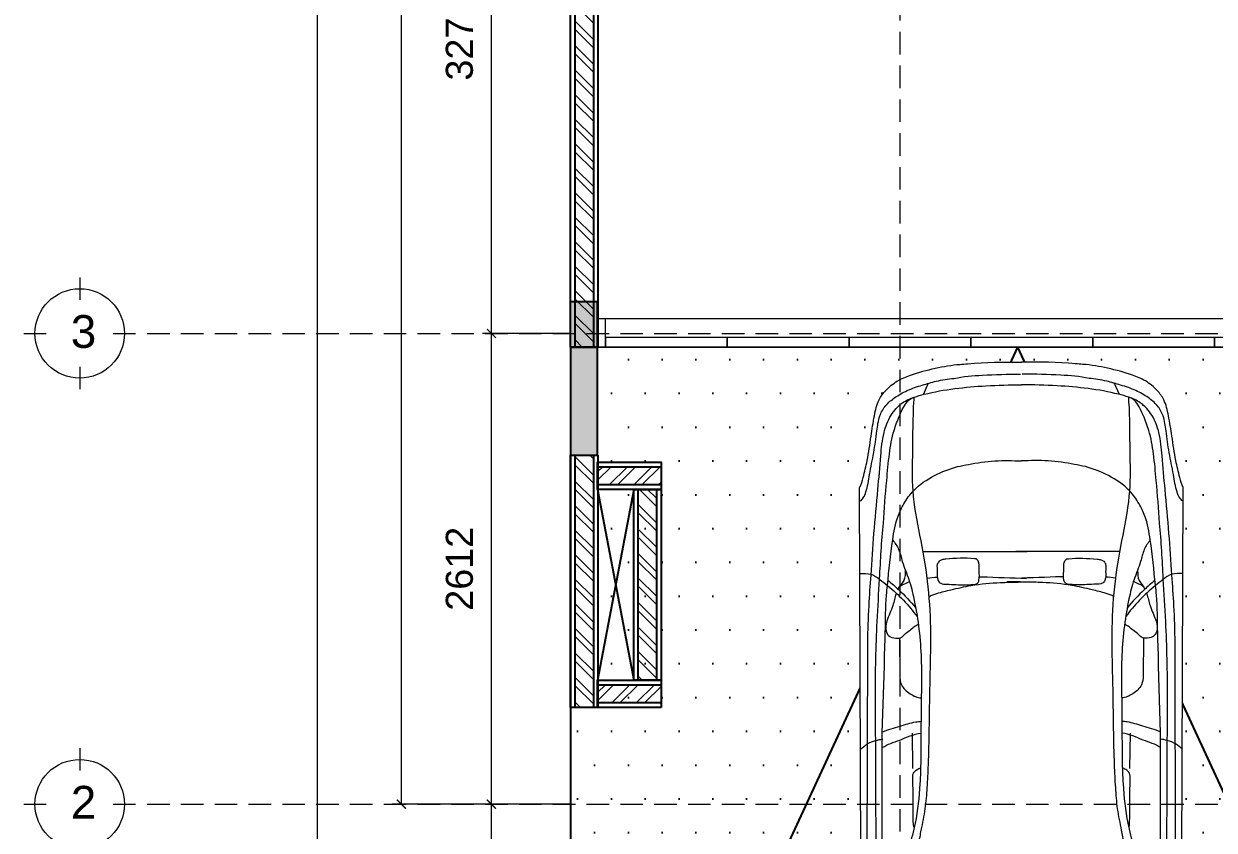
# Model space of a CAD drawing. Header units: millimetres. Extents: x 17 to 218440, y 21 to 53693.
# Drawn here: x 24461 to 31063, y 10115 to 14590 of the extents above; entities that cross this region are included whole.
import ezdxf

# ---------------------------------------------------------------- set-up
doc = ezdxf.new("R2010")
doc.units = ezdxf.units.MM
doc.header["$MEASUREMENT"] = 0
doc.set_wipeout_variables(frame=1)
doc.linetypes.add('HIDDEN2', pattern=[0.1875, 0.125, -0.0625])
doc.linetypes.add('SLD-Solid', pattern=[0])
for name, color, linetype, lineweight in [('09-Arsiran', 8, 'Continuous', 5), ('8', 8, 'Continuous', 5), ('AS', 8, 'HIDDEN2', 5), ('DOOR OPENING', 4, 'SLD-Solid', 5), ('FURNITURE', 25, 'Continuous', 5), ('HATCH', 8, 'Continuous', 5)]:
    doc.layers.add(name, color=color, linetype=linetype, lineweight=lineweight)
for name, color, linetype in [('tampak', 7, 'Continuous'), ('WALL', 255, 'Continuous'), ('XR-LANTAI GARASI$0$A-FUR', 15, 'Continuous')]:
    doc.layers.add(name, color=color, linetype=linetype)
doc.styles.get("Standard").update_dxf_attribs({"font": 'arial.ttf'})
doc.dimstyles.new('DIM100', dxfattribs={"dimscale": 0, "dimtxt": 150, "dimasz": 50, "dimexe": 50, "dimexo": 0, "dimgap": 100, "dimtad": 1, "dimtoh": 1, "dimdec": 0, "dimdsep": 46, "dimtxsty": 'Standard', "dimblk": 'ARCHTICK', "dimcen": 1, "dimclrd": 1, "dimclre": 1, "dimadec": 0, "dimazin": 0, "dimtfac": 250, "dimtdec": 0, "dimtix": 1, "dimtmove": 0, "dimatfit": 3, "dimldrblk": 'DOT', "dimfxl": 150, "dimtolj": 1, "dimtzin": 0, "dimlwd": 5, "dimlwe": 5, "dimarcsym": 0})

# ---------------------------------------------------------------- blocks, each defined once
blk = doc.blocks.new('*U25')
at = {"layer": 'HATCH'}
h = blk.add_hatch(dxfattribs=at)
h.set_pattern_fill('ANSI32', color=0, scale=10)
h.set_pattern_definition([(45, (-19447.01, -10567.46), (-67.3519, 67.3519), []), (45, (-19402.11, -10567.46), (-67.3519, 67.3519), [])])
h.paths.add_polyline_path([(-2788.2, 50), (-2788.2, -50), (-1401.7, -50), (-1401.7, 50)])
at = {"layer": 'WALL', "color": 0}
for points in [[(-2788.2, 75), (-1401.7, 75), (-1401.7, -75), (-2788.2, -75)], [(-2788.2, 50), (-1401.7, 50), (-1401.7, -50), (-2788.2, -50)]]:
    blk.add_lwpolyline(points, close=True, dxfattribs=at)
blk = doc.blocks.new('*U28')
at = {"layer": 'HATCH'}
h = blk.add_hatch(dxfattribs=at)
h.set_pattern_fill('ANSI32', color=0, scale=10)
h.set_pattern_definition([(45, (-19011.87, -10567.46), (-67.3519, 67.3519), []), (45, (-18966.96, -10567.46), (-67.3519, 67.3519), [])])
h.paths.add_polyline_path([(-3382.4, 50), (-3382.4, -50), (-372.3, -50), (-372.3, 50)])
at = {"layer": 'WALL', "color": 0}
for points in [[(-3382.4, 75), (-372.3, 75), (-372.3, -75), (-3382.4, -75)], [(-3382.4, 50), (-372.3, 50), (-372.3, -50), (-3382.4, -50)]]:
    blk.add_lwpolyline(points, close=True, dxfattribs=at)
blk = doc.blocks.new('PINTU GARASI')
at = {"layer": '8', "color": 8, "transparency": 33554687}
blk.add_line((1820020.4, 46348), (1815969.6, 46348), dxfattribs=at)
at = {"layer": 'DOOR OPENING', "linetype": 'Continuous', "transparency": 33554687}
for p, q in [((1815971.8, 46348), (1815971.8, 46480.8)), ((1815971.8, 46480.8), (1820020.4, 46480.8)), ((1815971.8, 46480.8), (1816007.2, 46480.8)), ((1816007.2, 46348), (1816007.2, 46480.8)), ((1819985, 46348), (1819985, 46480.8)), ((1819985, 46480.8), (1820020.4, 46480.8)), ((1820020.4, 46348), (1815969.6, 46348)), ((1815971.8, 46348), (1816007.2, 46348))]:
    blk.add_line(p, q, dxfattribs=at)
for points in [[(1820020.4, 46348), (1815971.8, 46348), (1815971.8, 46480.8), (1820020.4, 46480.8)], [(1816007.2, 46348), (1816575.5, 46348), (1816575.5, 46393.1), (1816007.2, 46393.1)], [(1816575.5, 46348), (1817143.7, 46348), (1817143.7, 46393.1), (1816575.5, 46393.1)], [(1817143.7, 46348), (1817712, 46348), (1817712, 46393.1), (1817143.7, 46393.1)], [(1817712, 46348), (1818280.2, 46348), (1818280.2, 46393.1), (1817712, 46393.1)], [(1818280.2, 46348), (1818848.5, 46348), (1818848.5, 46393.1), (1818280.2, 46393.1)], [(1818848.5, 46348), (1819416.7, 46348), (1819416.7, 46393.1), (1818848.5, 46393.1)], [(1819416.7, 46348), (1819985, 46348), (1819985, 46393.1), (1819416.7, 46393.1)]]:
    blk.add_lwpolyline(points, close=True, dxfattribs=at)
blk = doc.blocks.new('XR-LANTAI GARASI$0$A$C242571DA')
blk.add_wipeout([(1714.3, 1732.5), (3817.1, 1739.9), (3833.2, 1729.7), (3907.4, 1712), (3973.3, 1695.2), (4051.6, 1684.7), (4126.9, 1673.5), (4225.8, 1655.6), (4293.3, 1632.2), (4358.7, 1577.7), (4402.8, 1507.3), (4432.1, 1426.8), (4457.8, 1336.6), (4479.3, 1161.6), (4488.1, 1017.6), (4488.2, 812.7), (4483.8, 630.1), (4476.2, 538.2), (4454.9, 406.7), (4427.4, 298), (4362, 172.9), (4308.1, 123.6), (4224.7, 91), (4140.7, 75.5), (4036.9, 59.9), (3941, 42.6), (3882.9, 28.6), (3833.2, 17), (3817.1, 6.9), (1714.3, 14.2), (1701.5, 5.9), (1689.2, 1.1), (1674.3, -0.5), (1661.1, 0.9), (1648.8, 4.6), (1636.8, 10.9), (1633.8, 13.1), (722.7, 20.2), (658.1, 23.7), (613.1, 29.4), (604.6, 31), (522.9, 42.2), (436.2, 63.9), (363, 86.3), (331.9, 98.5), (282.1, 122.1), (257.1, 135.8), (213.7, 164.5), (183.2, 191.6), (146.3, 236.9), (112.4, 288.4), (80.5, 346.3), (62.2, 388.2), (43, 448.1), (33.4, 490.6), (24.2, 548), (16.3, 624), (10.8, 694.4), (4.4, 775), (0.1, 858), (0, 927.8), (6.4, 997.2), (12.1, 1070.2), (18.8, 1151), (23.9, 1196.1), (33.1, 1254.7), (48.8, 1319.4), (82.9, 1405.3), (119.2, 1469.3), (167.2, 1537.3), (202.4, 1573.1), (259.7, 1612.5), (322.8, 1644.3), (389, 1669.3), (509.9, 1701.5), (579.8, 1714.2), (631.2, 1720.2), (665.2, 1723.6), (755.3, 1727.3), (920.5, 1730.4), (1021, 1731.1), (1147.3, 1731.1), (1279.8, 1731), (1447.6, 1731.9), (1601.8, 1733.4), (1633.8, 1733.7), (1653.5, 1743.9), (1669.5, 1747.1), (1680.8, 1747.1), (1695, 1743.8), (1705, 1738.9), (1709.3, 1736.2)]).dxf.layer = 'FURNITURE'
at = {"layer": 'FURNITURE'}
for p, q in [((1714.3, 1732.5), (3817.1, 1739.9)), ((1699.9, 1699.4), (2984.7, 1695.8)), ((1638.3, 1618.5), (2503.3, 1618.5)), ((1681.8, 1651.6), (2695.2, 1655.3)), ((2503.3, 1618.5), (2861.6, 1607.5)), ((3007.2, 1526.5), (2808.1, 1525.2)), ((2311.9, 1454.3), (2500.6, 1456.9)), ((3474.6, 1401.1), (3474.6, 843)), ((4315.2, 1398), (4377.3, 1370.5)), ((3474.6, 345.6), (3474.6, 903.8)), ((4315.2, 348.7), (4377.3, 376.3)), ((2311.9, 292.5), (2500.6, 289.8)), ((3007.2, 220.3), (2808.1, 221.6)), ((1638.3, 128.2), (2503.3, 128.2)), ((2503.3, 128.2), (2861.6, 139.2)), ((1681.8, 95.1), (2695.2, 91.4)), ((1699.9, 47.3), (2984.7, 51)), ((1714.3, 14.2), (3817.1, 6.9))]:
    blk.add_line(p, q, dxfattribs=at)
for points, knots in [([(2414.7, 1735), (2424.9, 1723.3), (2447.2, 1698.8), (2461.2, 1657.6), (2468.1, 1629), (2468, 1616.1)], [1.808086, 1.808086, 1.808086, 1.808086, 2.918874, 4.131288, 5.10151, 5.10151, 5.10151, 5.10151]), ([(3356.5, 1739.4), (3354.9, 1719.2), (3360.8, 1678.2), (3324, 1631.5), (3255.4, 1544.3), (3187.1, 1476.2), (3125.2, 1432.2)], [0, 0, 0, 0, 0.0597371, 0.1139981, 0.1672498, 0.3938869, 0.3938869, 0.3938869, 0.3938869]), ([(3745.3, 1736.8), (3748.5, 1730.1), (3764.2, 1717.1), (3811.5, 1698.6), (3894.7, 1686.7), (4002.9, 1663.2), (4107.9, 1648.7), (4195.8, 1638.3), (4258.6, 1603.2), (4302.1, 1549.7), (4339.9, 1483.8), (4365.2, 1407.6), (4389.6, 1324.4), (4397.9, 1266.9), (4401.8, 1235.2)], [0, 0, 0, 0, 0.0219205, 0.0572122, 0.1522539, 0.2718866, 0.3894011, 0.4710097, 0.5346344, 0.5986698, 0.6733118, 0.758696, 0.8351341, 0.9293726, 0.9293726, 0.9293726, 0.9293726]), ([(3817.1, 1739.9), (3833.2, 1729.7), (3882.9, 1718.2), (3973.3, 1695.2), (4085.1, 1680.5), (4193.8, 1662.8), (4280.6, 1644.3), (4343.9, 1598.1), (4390, 1540.3), (4427.4, 1448.7), (4457.8, 1336.6), (4475.7, 1233.4), (4478.4, 1175.1), (4479.3, 1161.6)], [0, 0, 0, 0, 0.056668, 0.14946, 0.28161, 0.392935, 0.481686, 0.542967, 0.622845, 0.69797, 0.833643, 0.965665, 1.00577, 1.00577, 1.00577, 1.00577]), ([(2984.7, 1695.8), (3051, 1695.6), (3172.1, 1691.3), (3367.4, 1677.6), (3575.2, 1664.3), (3788.2, 1643.6), (3968, 1628.1), (4103.8, 1616.8), (4203.6, 1578.1), (4271.8, 1519.5), (4300.6, 1452.1), (4341.7, 1305.3), (4361.8, 1111.2), (4367.5, 936.8), (4367.5, 873.4)], [0, 0, 0, 0, 0.198873, 0.363323, 0.587433, 0.823543, 1.004622, 1.129816, 1.230113, 1.320655, 1.388577, 1.443334, 1.771447, 1.958652, 1.958652, 1.958652, 1.958652]), ([(3535.9, 1563.1), (3520.1, 1550.9), (3484.4, 1526.1), (3408.2, 1510.9), (3323.4, 1473.1), (3207.9, 1445), (3072.6, 1422.2), (2866.9, 1404.6), (2626.4, 1412.9), (2396.7, 1410.8), (2200.9, 1416.9), (2001.3, 1438.2), (1732.1, 1525.9), (1527.9, 1578.9), (1407.5, 1610.7)], [0, 0, 0, 0, 0.05975, 0.126928, 0.230034, 0.336675, 0.482225, 0.641324, 0.954906, 1.203173, 1.330375, 1.542773, 1.802261, 2.175545, 2.175545, 2.175545, 2.175545]), ([(2424, 1618.7), (2441.5, 1589.9), (2464.2, 1518.9), (2495.4, 1450.9), (2501.6, 1411.3)], [0, 0, 0, 0, 0.1000351, 0.2184418, 0.2184418, 0.2184418, 0.2184418]), ([(2507.7, 1618.4), (2521, 1587.7), (2536.6, 1527.1), (2559.6, 1458.5), (2563.3, 1420.6), (2563.8, 1411.4)], [0, 0, 0, 0, 2.528586, 4.711885, 5.408215, 5.408215, 5.408215, 5.408215]), ([(2695.2, 1655.3), (2829.9, 1655.3), (3041.2, 1651.4), (3351.3, 1630.7), (3527.5, 1623.2), (3626.6, 1612)], [0, 0, 0, 0, 0.4042759, 0.6333827, 0.9326252, 0.9326252, 0.9326252, 0.9326252]), ([(2861.6, 1607.5), (2921.1, 1607.3), (3047.2, 1600.8), (3191.4, 1602), (3356.6, 1584.1), (3498.3, 1570.6), (3623.2, 1549.4), (3664.1, 1533.3)], [0, 0, 0, 0, 0.1783018, 0.3787173, 0.431954, 0.6762374, 0.8077184, 0.8077184, 0.8077184, 0.8077184]), ([(3248.1, 1545.2), (3226.9, 1550.4), (3176.1, 1562.1), (3113.7, 1592.9), (3052.6, 1605.3), (3010.4, 1578.8), (3010.3, 1545.3), (3010.3, 1515.9), (3033.7, 1500.1), (3052.6, 1465.2), (3078.9, 1443.5), (3084, 1424.4)], [0, 0, 0, 0, 0.0655106, 0.1550445, 0.2094604, 0.2438604, 0.287164, 0.3001388, 0.3275984, 0.3616951, 0.4200969, 0.4200969, 0.4200969, 0.4200969]), ([(3626.6, 1612), (3702.5, 1609.1), (3826.2, 1596.8), (3991.4, 1583.2), (4111.7, 1562.4), (4212.2, 1522.7), (4290.4, 1488), (4300.7, 1447.5)], [0, 0, 0, 0, 0.2277977, 0.3719478, 0.4996814, 0.5863441, 0.709615, 0.709615, 0.709615, 0.709615]), ([(3319, 1587.1), (3303.3, 1568.1), (3256.9, 1516.7), (3206.7, 1467.3), (3171.4, 1439.5)], [0, 0, 0, 0, 1.868162, 5.271297, 5.271297, 5.271297, 5.271297]), ([(3275.5, 1532.8), (3287.5, 1528.3), (3299.8, 1504.9), (3308.4, 1482.5), (3311.7, 1472.6)], [0, 0, 0, 0, 0.983949, 1.771691, 1.771691, 1.771691, 1.771691]), ([(3372.2, 1495.3), (3354.4, 1496.8), (3316, 1494.7), (3291.6, 1525.8), (3275.5, 1532.8)], [0, 0, 0, 0, 0.0535488, 0.1060573, 0.1060573, 0.1060573, 0.1060573]), ([(3664.1, 1533.3), (3687, 1526), (3734.8, 1502.3), (3816.7, 1444.8), (3884.1, 1342.9), (3925.1, 1239.9), (3937.3, 1177), (3940.4, 1157.6)], [0, 0, 0, 0, 0.0720749, 0.1581284, 0.2958089, 0.4262456, 0.4842292, 0.4842292, 0.4842292, 0.4842292]), ([(2808.1, 1525.2), (2791.9, 1525.1), (2751.9, 1519.7), (2710.6, 1472.6), (2690, 1431.1), (2690.5, 1409.6)], [0, 0, 0, 0, 0.0486628, 0.1144515, 0.1777721, 0.1777721, 0.1777721, 0.1777721]), ([(1909.8, 1424.9), (1933.5, 1418.7), (1995.6, 1407.6), (2094.4, 1385.8), (2211.8, 1377.1), (2419, 1366.9), (2704.7, 1366.5), (3032.7, 1354.2), (3316.2, 1371), (3558.7, 1415.9), (3789.1, 1461.7), (4028.9, 1452.9), (4196.2, 1455.2), (4292.7, 1447.9), (4300.7, 1447.5)], [0, 0, 0, 0, 0.073325, 0.188896, 0.303039, 0.425821, 0.811242, 1.159737, 1.41058, 1.660623, 1.899627, 2.11145, 2.377727, 2.401703, 2.401703, 2.401703, 2.401703]), ([(1997.2, 1450.5), (2039.7, 1454.5), (2126.7, 1451.9), (2219.8, 1454.5), (2287.1, 1456.9), (2305.7, 1434.4), (2313.2, 1419.9), (2315.8, 1413.5)], [0, 0, 0, 0, 3.267856, 6.568708, 7.399663, 8.099385, 8.621705, 8.621705, 8.621705, 8.621705]), ([(3231.5, 1368.3), (3240.8, 1356.2), (3253.1, 1315.7), (3271.9, 1240.7), (3297.9, 1127.9), (3310.5, 974.6), (3311.2, 858.3), (3311.6, 794.4)], [0, 0, 0, 0, 0.0451009, 0.1211996, 0.2308505, 0.385263, 0.5739042, 0.5739042, 0.5739042, 0.5739042]), ([(3294.8, 1174.5), (3294.8, 1207.4), (3299.6, 1249.5), (3298.3, 1303.9), (3326.3, 1329), (3363.9, 1320.7), (3399.3, 1329.3), (3422.1, 1315.7), (3430.7, 1297.9), (3438.7, 1234.2), (3439.6, 1174.4), (3434.7, 1112.2), (3418.9, 1102), (3395.9, 1098.6), (3362.6, 1100.9), (3331.1, 1096.6), (3298.8, 1107.6), (3297.3, 1140.3), (3294.8, 1160.9), (3294.8, 1174.5)], [0, 0, 0, 0, 0.0969044, 0.1295913, 0.1506192, 0.1985921, 0.2360698, 0.2557908, 0.2719711, 0.2929882, 0.44406, 0.4519132, 0.4720918, 0.4918599, 0.5228758, 0.5707096, 0.5892096, 0.6145759, 0.654681, 0.654681, 0.654681, 0.654681]), ([(4401.8, 1235.2), (4411.9, 1185.3), (4421.6, 1065.8), (4424.1, 946.5), (4424.1, 878)], [0, 0, 0, 0, 0.1502861, 0.3522699, 0.3522699, 0.3522699, 0.3522699]), ([(3940.4, 1157.6), (3949.9, 1111), (3964.3, 1016.4), (3960.5, 921), (3959.8, 873.4)], [0, 0, 0, 0, 0.140379, 0.2808468, 0.2808468, 0.2808468, 0.2808468]), ([(3339.2, 1099), (3339.1, 1094.8), (3336.4, 1010.6), (3333.2, 926.3), (3330, 846.2)], [11.235438, 11.235438, 11.235438, 11.235438, 11.552536, 17.586883, 17.586883, 17.586883, 17.586883]), ([(3231.5, 378.5), (3240.8, 390.5), (3253.1, 431), (3271.9, 506.1), (3297.9, 618.9), (3310.5, 772.1), (3311.2, 888.4), (3311.6, 952.4)], [0, 0, 0, 0, 0.0451009, 0.1211996, 0.2308505, 0.385263, 0.5739042, 0.5739042, 0.5739042, 0.5739042]), ([(3339.2, 647.8), (3339.1, 652), (3336.4, 736.2), (3333.2, 820.5), (3330, 900.6)], [11.235438, 11.235438, 11.235438, 11.235438, 11.552536, 17.586883, 17.586883, 17.586883, 17.586883]), ([(2984.7, 51), (3051, 51.1), (3172.1, 55.5), (3367.4, 69.2), (3575.2, 82.5), (3788.2, 103.1), (3968, 118.7), (4103.8, 130), (4203.6, 168.6), (4271.8, 227.3), (4300.6, 294.7), (4341.7, 441.5), (4361.8, 635.5), (4367.5, 809.9), (4367.5, 873.4)], [0, 0, 0, 0, 0.198873, 0.363323, 0.587433, 0.823543, 1.004622, 1.129816, 1.230113, 1.320655, 1.388577, 1.443334, 1.771447, 1.958652, 1.958652, 1.958652, 1.958652]), ([(3940.4, 589.1), (3949.9, 635.7), (3964.3, 730.4), (3960.5, 825.8), (3959.8, 873.4)], [0, 0, 0, 0, 0.140379, 0.2808468, 0.2808468, 0.2808468, 0.2808468]), ([(4401.8, 511.5), (4411.9, 561.5), (4421.6, 681), (4424.1, 800.3), (4424.1, 868.8)], [0, 0, 0, 0, 0.1502861, 0.3522699, 0.3522699, 0.3522699, 0.3522699]), ([(3294.8, 572.3), (3294.8, 539.4), (3299.6, 497.2), (3298.3, 442.9), (3326.3, 417.8), (3363.9, 426), (3399.3, 417.5), (3422.1, 431), (3430.7, 448.9), (3438.7, 512.5), (3439.6, 572.4), (3434.7, 634.6), (3418.9, 644.7), (3395.9, 648.2), (3362.6, 645.9), (3331.1, 650.1), (3298.8, 639.2), (3297.3, 606.5), (3294.8, 585.9), (3294.8, 572.3)], [0, 0, 0, 0, 0.0969044, 0.1295913, 0.1506192, 0.1985921, 0.2360698, 0.2557908, 0.2719711, 0.2929882, 0.44406, 0.4519132, 0.4720918, 0.4918599, 0.5228758, 0.5707096, 0.5892096, 0.6145759, 0.654681, 0.654681, 0.654681, 0.654681]), ([(3664.1, 213.5), (3687, 220.8), (3734.8, 244.4), (3816.7, 302), (3884.1, 403.8), (3925.1, 506.9), (3937.3, 569.7), (3940.4, 589.1)], [0, 0, 0, 0, 0.0720749, 0.1581284, 0.2958089, 0.4262456, 0.4842292, 0.4842292, 0.4842292, 0.4842292]), ([(3817.1, 6.9), (3833.2, 17), (3882.9, 28.6), (3973.3, 51.5), (4085.1, 66.3), (4193.8, 84), (4280.6, 102.4), (4343.9, 148.6), (4390, 206.4), (4427.4, 298), (4457.8, 410.1), (4475.7, 513.3), (4478.4, 571.6), (4479.3, 585.2)], [0, 0, 0, 0, 0.056668, 0.14946, 0.28161, 0.392935, 0.481686, 0.542967, 0.622845, 0.69797, 0.833643, 0.965665, 1.00577, 1.00577, 1.00577, 1.00577]), ([(3745.3, 10), (3748.5, 16.7), (3764.2, 29.7), (3811.5, 48.1), (3894.7, 60.1), (4002.9, 83.6), (4107.9, 98), (4195.8, 108.4), (4258.6, 143.5), (4302.1, 197), (4339.9, 262.9), (4365.2, 339.2), (4389.6, 422.4), (4397.9, 479.8), (4401.8, 511.5)], [0, 0, 0, 0, 0.0219205, 0.0572122, 0.1522539, 0.2718866, 0.3894011, 0.4710097, 0.5346344, 0.5986698, 0.6733118, 0.758696, 0.8351341, 0.9293726, 0.9293726, 0.9293726, 0.9293726]), ([(1909.8, 321.9), (1933.5, 328.1), (1995.6, 339.2), (2094.4, 361), (2211.8, 369.6), (2419, 379.8), (2704.7, 380.3), (3032.7, 392.6), (3316.2, 375.8), (3558.7, 330.9), (3789.1, 285.1), (4028.9, 293.9), (4196.2, 291.5), (4292.7, 298.8), (4300.7, 299.2)], [0, 0, 0, 0, 0.073325, 0.188896, 0.303039, 0.425821, 0.811242, 1.159737, 1.41058, 1.660623, 1.899627, 2.11145, 2.377727, 2.401703, 2.401703, 2.401703, 2.401703]), ([(3535.9, 183.7), (3520.1, 195.9), (3484.4, 220.6), (3408.2, 235.8), (3323.4, 273.7), (3207.9, 301.8), (3072.6, 324.6), (2866.9, 342.1), (2626.4, 333.8), (2396.7, 335.9), (2200.9, 329.9), (2001.3, 308.6), (1732.1, 220.8), (1527.9, 167.8), (1407.5, 136)], [0, 0, 0, 0, 0.05975, 0.126928, 0.230034, 0.336675, 0.482225, 0.641324, 0.954906, 1.203173, 1.330375, 1.542773, 1.802261, 2.175545, 2.175545, 2.175545, 2.175545]), ([(1997.2, 296.3), (2039.7, 292.2), (2126.7, 294.9), (2219.8, 292.3), (2287.1, 289.9), (2305.7, 312.3), (2313.2, 326.9), (2315.8, 333.2)], [0, 0, 0, 0, 3.267856, 6.568708, 7.399663, 8.099385, 8.621705, 8.621705, 8.621705, 8.621705]), ([(2424, 128), (2441.5, 156.9), (2464.2, 227.8), (2495.4, 295.8), (2501.6, 335.5)], [0, 0, 0, 0, 0.1000351, 0.2184418, 0.2184418, 0.2184418, 0.2184418]), ([(2507.7, 128.3), (2521, 159.1), (2536.6, 219.7), (2559.6, 288.3), (2563.3, 326.1), (2563.8, 335.3)], [0, 0, 0, 0, 2.528586, 4.711885, 5.408215, 5.408215, 5.408215, 5.408215]), ([(2808.1, 221.6), (2791.9, 221.6), (2751.9, 227.1), (2710.6, 274.2), (2690, 315.7), (2690.5, 337.1)], [0, 0, 0, 0, 0.0486628, 0.1144515, 0.1777721, 0.1777721, 0.1777721, 0.1777721]), ([(3248.1, 201.6), (3226.9, 196.3), (3176.1, 184.7), (3113.7, 153.8), (3052.6, 141.4), (3010.4, 168), (3010.3, 201.5), (3010.3, 230.9), (3033.7, 246.6), (3052.6, 281.6), (3078.9, 303.2), (3084, 322.4)], [0, 0, 0, 0, 0.0655106, 0.1550445, 0.2094604, 0.2438604, 0.287164, 0.3001388, 0.3275984, 0.3616951, 0.4200969, 0.4200969, 0.4200969, 0.4200969]), ([(3356.5, 7.4), (3354.9, 27.5), (3360.8, 68.5), (3324, 115.2), (3255.4, 202.5), (3187.1, 270.5), (3125.2, 314.6)], [0, 0, 0, 0, 0.0597371, 0.1139981, 0.1672498, 0.3938869, 0.3938869, 0.3938869, 0.3938869]), ([(3319, 159.7), (3303.3, 178.6), (3256.9, 230), (3206.7, 279.5), (3171.4, 307.2)], [0, 0, 0, 0, 1.868162, 5.271297, 5.271297, 5.271297, 5.271297]), ([(3275.5, 214), (3287.5, 218.5), (3299.8, 241.9), (3308.4, 264.3), (3311.7, 274.2)], [0, 0, 0, 0, 0.983949, 1.771691, 1.771691, 1.771691, 1.771691]), ([(3626.6, 134.7), (3702.5, 137.7), (3826.2, 149.9), (3991.4, 163.5), (4111.7, 184.4), (4212.2, 224.1), (4290.4, 258.8), (4300.7, 299.2)], [0, 0, 0, 0, 0.2277977, 0.3719478, 0.4996814, 0.5863441, 0.709615, 0.709615, 0.709615, 0.709615]), ([(2861.6, 139.2), (2921.1, 139.4), (3047.2, 146), (3191.4, 144.8), (3356.6, 162.6), (3498.3, 176.1), (3623.2, 197.4), (3664.1, 213.5)], [0, 0, 0, 0, 0.1783018, 0.3787173, 0.431954, 0.6762374, 0.8077184, 0.8077184, 0.8077184, 0.8077184]), ([(3372.2, 251.5), (3354.4, 249.9), (3316, 252), (3291.6, 220.9), (3275.5, 214)], [0, 0, 0, 0, 0.0535488, 0.1060573, 0.1060573, 0.1060573, 0.1060573]), ([(2414.7, 11.8), (2424.9, 23.5), (2447.2, 48), (2461.2, 89.1), (2468.1, 117.8), (2468, 130.7)], [1.808086, 1.808086, 1.808086, 1.808086, 2.918874, 4.131288, 5.10151, 5.10151, 5.10151, 5.10151]), ([(2695.2, 91.4), (2829.9, 91.5), (3041.2, 95.4), (3351.3, 116.1), (3527.5, 123.5), (3626.6, 134.7)], [0, 0, 0, 0, 0.4042759, 0.6333827, 0.9326252, 0.9326252, 0.9326252, 0.9326252])]:
    blk.add_open_spline(points, degree=3, knots=knots, dxfattribs=at)
for points in [[(3331.9, 1378.1), (3334.2, 1360.4), (3335.9, 1342.5), (3337.3, 1324.5)], [(4479.3, 1161.6), (4491, 1066.2), (4488, 969.5), (4488, 873.4)], [(4479.3, 585.2), (4491, 680.6), (4488, 777.3), (4488, 873.4)], [(3331.9, 368.6), (3334.2, 386.4), (3335.9, 404.3), (3337.3, 422.2)]]:
    blk.add_open_spline(points, degree=3, dxfattribs=at)
blk = doc.blocks.new('KOLOM')
at = {"layer": 'tampak', "transparency": 33554687}
h = blk.add_hatch(color=5, dxfattribs=at)
h.dxf.hatch_style = 1
h.paths.add_polyline_path([(1768833.5, 62259.8), (1768757.8, 62259.8), (1768757.8, 62108.4), (1768833.5, 62108.3)])
h.paths.add_polyline_path([(1768833.5, 62108.3), (1768757.8, 62108.4), (1768757.8, 62009.8), (1768833.5, 62009.8)])
h.paths.add_polyline_path([(1769507.8, 62259.8), (1769259.3, 62259.8), (1769257.8, 62259.8), (1769257.8, 62009.8), (1769507.8, 62009.8)])
h.paths.add_polyline_path([(1771734.3, 62108.3), (1771484.3, 62108.3), (1771484.3, 62058.3), (1771734.3, 62058.3)])
h.paths.add_polyline_path([(1771734.3, 62258.3), (1771484.3, 62258.3), (1771484.3, 62234.5), (1771734.3, 62234.5)])
h.paths.add_polyline_path([(1771734.3, 62234.5), (1771484.3, 62234.5), (1771484.3, 62133.6), (1771734.3, 62133.6)])
h.paths.add_polyline_path([(1772484.3, 62258.3), (1772234.3, 62258.3), (1772234.3, 62058.3), (1772484.3, 62058.3)])
h.paths.add_polyline_path([(1774744.3, 62258.3), (1774494.3, 62258.3), (1774494.3, 62058.3), (1774744.3, 62058.3)])
h.paths.add_polyline_path([(1776770.7, 62258.3), (1776522.2, 62258.3), (1776522.2, 62108.3), (1776520.7, 62108.3), (1776520.7, 61658.3), (1776770.7, 61658.3)])
h.paths.add_polyline_path([(1776770.7, 59416.9), (1776520.7, 59416.9), (1776520.7, 58816.9), (1776770.7, 58816.9)])
h.paths.add_polyline_path([(1776770.7, 58203.2), (1776520.7, 58203.2), (1776520.7, 57603.2), (1776770.7, 57603.2)])
h.paths.add_polyline_path([(1776770.7, 55848.3), (1776520.7, 55848.3), (1776520.7, 55248.3), (1776770.7, 55248.3)])
h.paths.add_polyline_path([(1775119.3, 60259.8), (1774919.3, 60259.8), (1774919.3, 60009.8), (1775119.3, 60009.8)])
h.paths.add_polyline_path([(1775070.7, 58416.9), (1774870.7, 58416.9), (1774870.7, 58166.9), (1775070.7, 58166.9)])
h.paths.add_polyline_path([(1772082.1, 60259.8), (1771882.1, 60259.8), (1771882.1, 60009.8), (1772082.1, 60009.8)])
h.paths.add_polyline_path([(1771559.3, 57866.9), (1771309.3, 57866.9), (1771309.3, 57666.9), (1771559.3, 57666.9)])
h.paths.add_polyline_path([(1768909.3, 60259.8), (1768732.1, 60259.8), (1768732.1, 60009.8), (1768909.3, 60009.8)])
h.paths.add_polyline_path([(1767157.8, 60259.8), (1767004.9, 60259.8), (1767004.9, 60009.8), (1767157.8, 60009.8)])
h.paths.add_polyline_path([(1767156.4, 55849.1), (1767004.9, 55849.1), (1767004.9, 55599.1), (1767156.4, 55599.1)])
h.paths.add_polyline_path([(1771969.3, 53294.5), (1771894.3, 53294.5), (1771894.3, 52694.8), (1772244.3, 52694.8), (1772244.3, 53294.5), (1772169.3, 53294.5), (1772169.3, 52794.8), (1771969.3, 52794.8)])
h.paths.add_polyline_path([(1775078.3, 52794.8), (1774878.3, 52794.8), (1774878.3, 52544.8), (1775078.3, 52544.8)])
h.paths.add_polyline_path([(1767157.8, 53544.8), (1767004.9, 53544.8), (1767004.9, 53294.8), (1767157.8, 53294.8)])
h.paths.add_polyline_path([(1767156.4, 50006.9), (1767004.9, 50006.9), (1767004.9, 49756.9), (1767156.4, 49756.9)])
h.paths.add_polyline_path([(1772120.7, 50006.9), (1771970.7, 50006.9), (1771970.7, 49756.9), (1772120.7, 49756.9)])
h.paths.add_polyline_path([(1775070.7, 50006.9), (1774920.7, 50006.9), (1774920.7, 49756.9), (1775070.7, 49756.9)])
h = blk.add_hatch(color=7, dxfattribs=at)
h.dxf.hatch_style = 1
h.paths.add_polyline_path([(1775070.7, 49756.9), (1774920.7, 49756.9), (1774920.7, 49156.9), (1775070.7, 49156.9)])
h.paths.add_polyline_path([(1767157.8, 49756.9), (1767007.8, 49756.9), (1767007.8, 49156.9), (1767157.8, 49156.9)])
h.paths.add_polyline_path([(1772169.3, 53188.3), (1772150.7, 53188.3), (1772150.7, 53294.5), (1771969.3, 53294.5), (1771969.3, 52794.8), (1772169.3, 52794.8)])
h.paths.add_polyline_path([(1772169.3, 53294.5), (1772150.7, 53294.5), (1772150.7, 53188.3), (1772169.3, 53188.3)], flags=17)
h.paths.add_polyline_path([(1775078.3, 53294.8), (1774900.7, 53294.8), (1774900.7, 53188.3), (1774879.7, 53188.3), (1774879.7, 53182.7), (1774879.7, 53025.2), (1774879.7, 53019.6), (1774878.3, 52794.8), (1775078.3, 52794.8)], flags=17)
h.paths.add_polyline_path([(1775078.3, 53294.8), (1774900.7, 53294.8), (1774900.7, 53188.3), (1774879.7, 53188.3), (1774879.7, 53182.7), (1774879.7, 53025.2), (1774878.3, 53025.2), (1774878.3, 52794.8), (1775078.3, 52794.8)], flags=17)
h.paths.add_polyline_path([(1774900.7, 53294.8), (1774878.3, 53294.8), (1774878.3, 53188.3), (1774900.7, 53188.3)], flags=0)
h.paths.add_polyline_path([(1767157.8, 53294.8), (1767006.4, 53294.8), (1767006.4, 52794.8), (1767157.8, 52794.8)])
h.paths.add_polyline_path([(1767156.4, 55599.1), (1767006.4, 55599.1), (1767006.4, 55049.1), (1767156.4, 55049.1)])
h.paths.add_polyline_path([(1772467.8, 55424.1), (1771967.8, 55424.1), (1771967.8, 55224.1), (1772467.8, 55224.1)])
h.paths.add_polyline_path([(1775094.3, 55748.3), (1774894.3, 55748.3), (1774894.3, 55248.3), (1775094.3, 55248.3)])
h.paths.add_polyline_path([(1776520.7, 55848.3), (1776320.7, 55848.3), (1776320.7, 55248.3), (1776520.7, 55248.3)])
h.paths.add_polyline_path([(1776520.7, 58203.2), (1776520.7, 58216.9), (1776320.7, 58216.9), (1776320.7, 57616.9), (1776520.7, 57616.9)])
h.paths.add_polyline_path([(1767157.8, 60009.8), (1767004.9, 60009.8), (1767004.9, 59559.8), (1767157.8, 59559.8)])
h.paths.add_polyline_path([(1768909.3, 60009.8), (1768732.1, 60009.8), (1768732.1, 59509.8), (1768909.3, 59509.8)])
h.paths.add_polyline_path([(1772082.1, 60009.8), (1771882.1, 60009.8), (1771882.1, 59509.8), (1772082.1, 59509.8)])
h.paths.add_polyline_path([(1776520.7, 62108.3), (1776372.2, 62108.3), (1776372.2, 62258.3), (1776320.7, 62258.3), (1776320.7, 61658.3), (1776520.7, 61658.3)])
h.paths.add_polyline_path([(1776520.7, 62258.3), (1776372.2, 62258.3), (1776372.2, 62108.3), (1776520.7, 62108.3)], flags=17)
h.paths.add_polyline_path([(1775244.3, 62258.3), (1774744.3, 62258.3), (1774744.3, 62058.3), (1775244.3, 62058.3)])
h.paths.add_polyline_path([(1772234.3, 62258.3), (1771734.3, 62258.3), (1771734.3, 62058.3), (1772234.3, 62058.3)])
h.paths.add_polyline_path([(1769507.8, 62009.8), (1769257.8, 62009.8)])
for points in [[(1767004.9, 49756.9), (1767156.4, 49756.9), (1767156.4, 50006.9), (1767004.9, 50006.9), (1767004.9, 49756.9)], [(1767007.8, 49756.9), (1767007.8, 49156.9), (1767157.8, 49156.9), (1767157.8, 49756.9), (1767007.8, 49756.9)]]:
    blk.add_lwpolyline(points)
blk = doc.blocks.new('*U155')
at = {"layer": 'HATCH'}
h = blk.add_hatch(dxfattribs=at)
h.set_pattern_fill('ANSI32', color=0, scale=10)
h.set_pattern_definition([(45, (2662.33, -10567.46), (-67.3519, 67.3519), []), (45, (2707.24, -10567.46), (-67.3519, 67.3519), [])])
h.paths.add_polyline_path([(9483.9, -50), (9483.9, 50), (8435.6, 50), (8435.6, -50)])
at = {"layer": 'WALL', "color": 0}
for points in [[(8435.6, 75), (9483.9, 75), (9483.9, -75), (8435.6, -75)], [(8435.6, 50), (9483.9, 50), (9483.9, -50), (8435.6, -50)]]:
    blk.add_lwpolyline(points, close=True, dxfattribs=at)
blk = doc.blocks.new('*U156')
at = {"layer": 'HATCH'}
h = blk.add_hatch(dxfattribs=at)
h.set_pattern_fill('ANSI32', color=0, scale=10)
h.set_pattern_definition([(45, (3362.61, -10567.46), (-67.3519, 67.3519), []), (45, (3407.51, -10567.46), (-67.3519, 67.3519), [])])
h.paths.add_polyline_path([(9483.9, -50), (9483.9, 50), (9135.8, 50), (9135.8, -50)])
at = {"layer": 'WALL', "color": 0}
for points in [[(9135.8, 75), (9483.9, 75), (9483.9, -75), (9135.8, -75)], [(9135.8, 50), (9483.9, 50), (9483.9, -50), (9135.8, -50)]]:
    blk.add_lwpolyline(points, close=True, dxfattribs=at)
blk = doc.blocks.new('GRID')
at = {"layer": '09-Arsiran'}
for p, q in [((1813926, 50142.6), (1813926, 50018.6)), ((1813616, 49832.6), (1813740, 49832.6)), ((1814112, 49832.6), (1814236, 49832.6)), ((1813926, 49646.6), (1813926, 49522.6)), ((1813926, 47530.6), (1813926, 47406.6)), ((1813616, 47220.6), (1813740, 47220.6)), ((1814112, 47220.6), (1814236, 47220.6))]:
    blk.add_line(p, q, dxfattribs=at)
for centre in [(1813926, 49832.6), (1813926, 47220.6)]:
    blk.add_circle(centre, 248, dxfattribs=at)
at = {"layer": 'AS', "ltscale": 1000}
for p, q in [((1816648.7, 43213.8), (1816648.7, 63784.8)), ((1818477.3, 42943.3), (1818477.3, 63784.8)), ((1814300, 49832.6), (1830263, 49832.6)), ((1814300, 47220.6), (1830263, 47220.6))]:
    blk.add_line(p, q, dxfattribs=at)
at = {"layer": '09-Arsiran', "color": 2, "char_height": 181.6, "attachment_point": 1}
for s, insert in [('3', (1813876.7, 49933.9)), ('2', (1813876.7, 47321.9))]:
    blk.add_mtext_dynamic_manual_height_columns(s, width=43.207, gutter_width=908.1, heights=[0], dxfattribs=dict(at, insert=insert))
blk = doc.blocks.new('_ArchTick')
at = {"color": 0, "linetype": 'ByBlock', "const_width": 0.15}
blk.add_lwpolyline([(-0.5, -0.5), (0.5, 0.5)], dxfattribs=at)
blk = doc.blocks.new('*D231')
at = {"color": 1, "lineweight": 5, "transparency": 16777216}
for p, q in [((1816648.7, 47220.6), (1816159.2, 47220.6)), ((1816209.2, 44386.9), (1816209.2, 47220.6)), ((1816648.7, 44386.9), (1816159.2, 44386.9))]:
    blk.add_line(p, q, dxfattribs=at)
at = {"layer": 'Defpoints', "color": 0, "transparency": 16777216}
for p in [(1816209.2, 47220.6), (1816648.7, 47220.6), (1816648.7, 44386.9)]:
    blk.add_point(p, dxfattribs=at)
at = {"color": 1, "lineweight": 5, "transparency": 16777216, "xscale": 50, "yscale": 50, "zscale": 50}
for p, rotation in [((1816209.2, 47220.6), 90), ((1816209.2, 44386.9), 270)]:
    blk.add_blockref('_ArchTick', p, dxfattribs=dict(at, rotation=rotation))
at = {"color": 0, "transparency": 16777216, "insert": (1816032.5, 45803.7), "char_height": 150, "attachment_point": 5, "rotation": 90}
blk.add_mtext('\\A1;2834', dxfattribs=at)
blk = doc.blocks.new('_DOT')
at = {"color": 0, "linetype": 'ByBlock'}
blk.add_line((-0.5, 0), (-1, 0), dxfattribs=at)
at = {"color": 0, "linetype": 'ByBlock', "const_width": 0.5}
blk.add_lwpolyline([(-0.25, 0, 1), (0.25, 0, 1)], format="xyb", close=True, dxfattribs=at)
blk = doc.blocks.new('*D232')
at = {"color": 1, "lineweight": 5, "transparency": 16777216}
for p, q in [((1816645.7, 49832.6), (1816159.2, 49832.6)), ((1816209.2, 47220.6), (1816209.2, 49832.6)), ((1816648.7, 47220.6), (1816159.2, 47220.6))]:
    blk.add_line(p, q, dxfattribs=at)
at = {"layer": 'Defpoints', "color": 0, "transparency": 16777216}
for p in [(1816209.2, 49832.6), (1816645.7, 49832.6), (1816648.7, 47220.6)]:
    blk.add_point(p, dxfattribs=at)
at = {"color": 1, "lineweight": 5, "transparency": 16777216, "xscale": 50, "yscale": 50, "zscale": 50}
for p, rotation in [((1816209.2, 49832.6), 90), ((1816209.2, 47220.6), 270)]:
    blk.add_blockref('_ArchTick', p, dxfattribs=dict(at, rotation=rotation))
at = {"color": 0, "transparency": 16777216, "insert": (1816032.6, 48526.6), "char_height": 150, "attachment_point": 5, "rotation": 90}
blk.add_mtext('\\A1;2612', dxfattribs=at)
blk = doc.blocks.new('*D233')
at = {"color": 1, "lineweight": 5, "transparency": 16777216}
for p, q in [((1816648.7, 53104), (1816159.2, 53104)), ((1816209.2, 49832.6), (1816209.2, 53104)), ((1816645.7, 49832.6), (1816159.2, 49832.6))]:
    blk.add_line(p, q, dxfattribs=at)
at = {"layer": 'Defpoints', "color": 0, "transparency": 16777216}
for p in [(1816209.2, 53104), (1816648.7, 53104), (1816645.7, 49832.6)]:
    blk.add_point(p, dxfattribs=at)
at = {"color": 1, "lineweight": 5, "transparency": 16777216, "xscale": 50, "yscale": 50, "zscale": 50}
for p, rotation in [((1816209.2, 53104), 90), ((1816209.2, 49832.6), 270)]:
    blk.add_blockref('_ArchTick', p, dxfattribs=dict(at, rotation=rotation))
at = {"color": 0, "transparency": 16777216, "insert": (1816032.5, 51468.3), "char_height": 150, "attachment_point": 5, "rotation": 90}
blk.add_mtext('\\A1;3271', dxfattribs=at)
blk = doc.blocks.new('*D240')
at = {"color": 1, "lineweight": 5, "transparency": 16777216}
for p, q in [((1816648.7, 62259.8), (1815195.7, 62259.8)), ((1815245.7, 44386.9), (1815245.7, 62259.8)), ((1816648.7, 44386.9), (1815195.7, 44386.9))]:
    blk.add_line(p, q, dxfattribs=at)
at = {"layer": 'Defpoints', "color": 0, "transparency": 16777216}
for p in [(1815245.7, 62259.8), (1816648.7, 62259.8), (1816648.7, 44386.9)]:
    blk.add_point(p, dxfattribs=at)
at = {"color": 1, "lineweight": 5, "transparency": 16777216, "xscale": 50, "yscale": 50, "zscale": 50}
for p, rotation in [((1815245.7, 62259.8), 90), ((1815245.7, 44386.9), 270)]:
    blk.add_blockref('_ArchTick', p, dxfattribs=dict(at, rotation=rotation))
at = {"color": 0, "transparency": 16777216, "insert": (1815069.1, 53323.3), "char_height": 150, "attachment_point": 5, "rotation": 90}
blk.add_mtext('\\A1;17873', dxfattribs=at)
blk = doc.blocks.new('*D243')
at = {"color": 1, "lineweight": 5, "transparency": 16777216}
for p, q in [((1816648.7, 62259.8), (1815659.5, 62259.8)), ((1815709.5, 62259.8), (1815709.5, 47220.6)), ((1816648.7, 47220.6), (1815659.5, 47220.6))]:
    blk.add_line(p, q, dxfattribs=at)
at = {"layer": 'Defpoints', "color": 0, "transparency": 16777216}
for p in [(1816648.7, 62259.8), (1815709.5, 47220.6), (1816648.7, 47220.6)]:
    blk.add_point(p, dxfattribs=at)
at = {"color": 1, "lineweight": 5, "transparency": 16777216, "xscale": 50, "yscale": 50, "zscale": 50}
for p, rotation in [((1815709.5, 62259.8), 90), ((1815709.5, 47220.6), 270)]:
    blk.add_blockref('_ArchTick', p, dxfattribs=dict(at, rotation=rotation))
at = {"color": 0, "transparency": 16777216, "insert": (1815532.9, 54740.2), "char_height": 150, "attachment_point": 5, "rotation": 90}
blk.add_mtext('\\A1;15039', dxfattribs=at)
blk = doc.blocks.new('dgf56yrtrr')
for base, p1, p2, override, picture, middle in [((1815245.7, 62259.8), (1816648.7, 44386.9), (1816648.7, 62259.8), {"dimscale": 1}, '*D240', (1815069.1, 53323.3)), ((1815709.5, 47220.6), (1816648.7, 62259.8), (1816648.7, 47220.6), {"dimscale": 1}, '*D243', (1815532.9, 54740.2)), ((1816209.2, 53104), (1816645.7, 49832.6), (1816648.7, 53104), {"dimscale": 1, "dimtmove": 1}, '*D233', (1816032.5, 51468.3)), ((1816209.2, 49832.6), (1816648.7, 47220.6), (1816645.7, 49832.6), {"dimscale": 1, "dimtmove": 1}, '*D232', (1816032.6, 48526.6)), ((1816209.2, 47220.6), (1816648.7, 44386.9), (1816648.7, 47220.6), {"dimscale": 1}, '*D231', (1816032.5, 45803.7))]:
    dim = blk.add_linear_dim(base=base, p1=p1, p2=p2, angle=90, dimstyle='DIM100', override=override)
    dim.commit()
    dim.dimension.update_dxf_attribs({"geometry": picture, "text_midpoint": middle})

msp = doc.modelspace()

# ---------------------------------------------------------------- hatches: boundary and pattern name
at = {"layer": 'tampak', "transparency": 33554687}
h = msp.add_hatch(dxfattribs=at)
h.set_pattern_fill('DOTS', scale=3000)
h.set_pattern_definition([(0, (-1789155.31, -36960.8), (93.75, 187.5), [0, -187.5])])
h.paths.add_polyline_path([(29974.1, 12796.1), (27643.3, 12796.1), (27643.3, 12196.1), (27644.8, 12196.1), (27644.8, 10796.1), (27493.3, 10796.1), (27493.3, 8146.1), (27825.9, 8146.1)])
h.paths.add_polyline_path([(29974.1, 12796.1), (27825.9, 8146.1), (32122.2, 8146.1)])
h.paths.add_polyline_path([(32454.8, 11901.7), (32456.3, 11901.7), (32456.3, 11952.3), (32580, 11952.3), (32580, 12739.8), (32456.3, 12739.8), (32456.3, 12796.1), (29974.1, 12796.1), (32122.2, 8146.1), (32454.8, 8146.1), (32454.8, 10184.1)])
h.paths.add_polyline_path([(32122.2, 8146.1), (27825.9, 8146.1), (27493.3, 7426.1), (32454.8, 7426.1)])
h.paths.add_polyline_path([(29308.9, 9544.2), (30548.4, 9544.2), (30548.4, 9812.5), (29308.9, 9812.5)], flags=24)

# ---------------------------------------------------------------- linework, layer by layer
for points in [[(27493.3, 12796.1), (27493.3, 7426.1), (35557.7, 7426.1), (35557.7, 12796.1)], [(27493.3, 7426.1), (29974.1, 12796.1)], [(32454.8, 7426.1), (29974.1, 12796.1)], [(27843.3, 12006.1), (27643.3, 10947.5)], [(27643.3, 12006.1), (27843.3, 10947.5)]]:
    msp.add_lwpolyline(points)

# ---------------------------------------------------------------- block references
at = {"xscale": 1.009725849341427, "yscale": 1.009725849341427, "zscale": 1.009725849341427}
for name, p, rotation in [('*U28', (27569.1, 12420.1), 270), ('*U25', (27569.1, 9380.8), 270), ('*U156', (37219.5, 12081.8), 180), ('*U155', (27919.1, 2429.9), 89.99999999999997), ('*U156', (37219.5, 10871.8), 180)]:
    msp.add_blockref(name, p, dxfattribs=dict(at, rotation=rotation))
at = {"xscale": 1.188778620892713, "yscale": 1.188778620892713, "zscale": 1.188778620892713}
msp.add_blockref('PINTU GARASI', (-2131143.7, -42301.5), dxfattribs=at)

# ---------------------------------------------------------------- next in the draw order: block references
at = {"layer": 'XR-LANTAI GARASI$0$A-FUR', "xscale": 1.035729856912975, "yscale": 1.035729856912975, "zscale": 1.035729856912975, "rotation": 90}
msp.add_blockref('XR-LANTAI GARASI$0$A$C242571DA', (30898.6, 8063.4), dxfattribs=at)

# ---------------------------------------------------------------- next in the draw order: block references
for name, p in [('GRID', (-1789155.3, -36960.8)), ('dgf56yrtrr', (-1789155.3, -36960.8)), ('KOLOM', (-1739514.5, -36960.8))]:
    msp.add_blockref(name, p)

doc.saveas('drawing.dxf')
